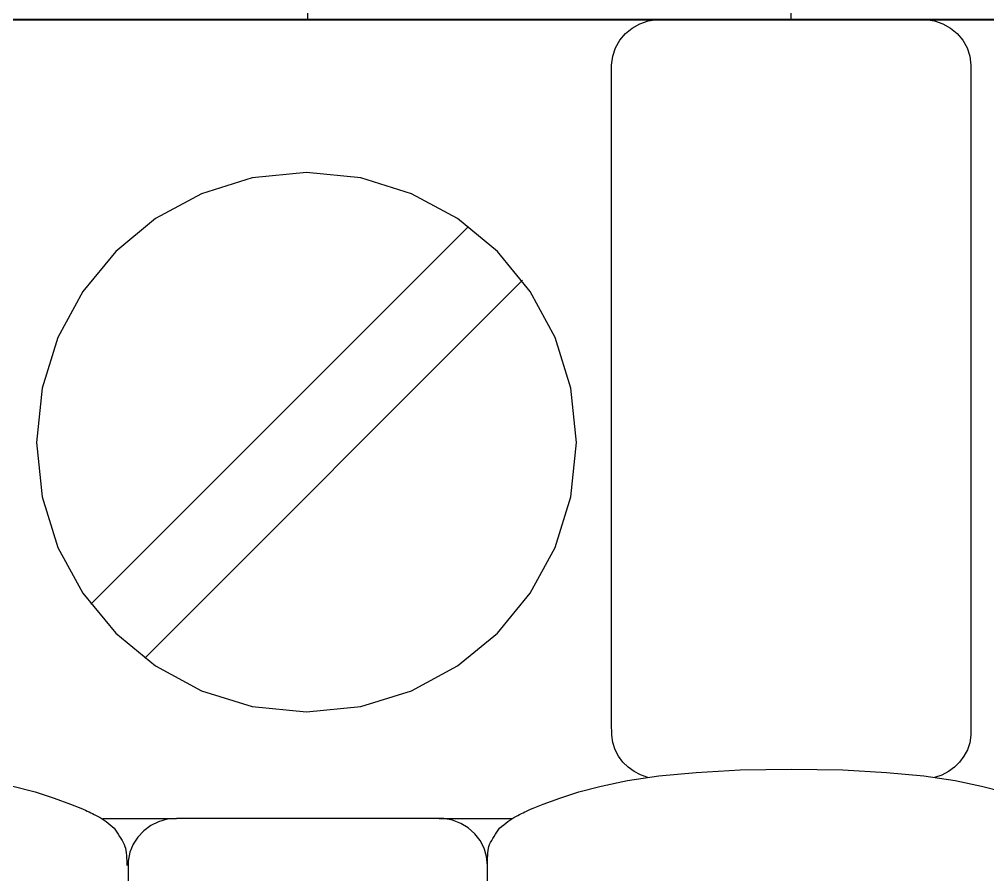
# Model space of a CAD drawing. Extents: x 1 to 47.7, y 0.2 to 35.
# Drawn here: x 27.292 to 27.893, y 11.405 to 11.935 of the extents above; entities that cross this region are included whole.
import ezdxf

# ---------------------------------------------------------------- set-up
doc = ezdxf.new("R2010")
doc.units = 0
doc.header["$MEASUREMENT"] = 0
for name, color, linetype in [('5_1___24__TARGET_LEDS___12', 7, 'CONTINUOUS'), ('6_1__EMPTY_IO_BOARD_POSITI', 7, 'CONTINUOUS'), ('6_2___8__INDEPENDENT_INPUT', 7, 'CONTINUOUS'), ('6_3___8__OPTOISO_INDEPENDE', 7, 'CONTINUOUS'), ('6_4___24__OPTOISO_INDEPEND', 7, 'CONTINUOUS'), ('6_5___8__INDEPENDENT_INPUT', 7, 'CONTINUOUS'), ('6_6___8__INDEPENDENT_INPUT', 7, 'CONTINUOUS'), ('6_7___8__OPTOISO_INDEPENDE', 7, 'CONTINUOUS'), ('6_8___8__OPTOISO_INDEPENDE', 7, 'CONTINUOUS')]:
    doc.layers.add(name, color=color, linetype=linetype)

msp = doc.modelspace()

# ---------------------------------------------------------------- linework, layer by layer
at = {"layer": '5_1___24__TARGET_LEDS___12'}
for points in [[(27.77091, 11.93523), (27.77091, 12.08491), (27.6909, 12.08493)], [(27.9658, 11.93527), (27.83241, 11.93527), (27.70259, 11.93527), (27.57678, 11.93527), (27.45542, 11.93527), (27.33896, 11.93527), (27.22784, 11.93527), (27.12251, 11.93527), (27.02342, 11.93527), (26.931, 11.93527), (26.84571, 11.93527), (26.80588, 11.93527), (26.768, 11.93527), (26.73212, 11.93527), (26.6983, 11.93527), (26.66659, 11.93527)], [(27.68192, 11.46528), (27.67749, 11.46677), (27.6734, 11.46889), (27.66971, 11.47158), (27.6665, 11.47477), (27.66382, 11.47841), (27.66173, 11.48245), (27.66029, 11.48681), (27.65958, 11.49145), (27.6595, 11.49894), (27.6595, 11.53118), (27.6595, 11.58527), (27.6595, 11.65294), (27.6595, 11.72592), (27.6595, 11.79596), (27.6595, 11.85477), (27.6595, 11.89409), (27.65952, 11.90684), (27.66022, 11.91241), (27.66194, 11.91759), (27.66458, 11.9223), (27.66802, 11.92644), (27.67217, 11.9299), (27.67693, 11.93258), (27.68218, 11.93439), (27.68783, 11.93522), (27.69282, 11.93527), (27.70698, 11.93527), (27.7293, 11.93527), (27.75651, 11.93527), (27.78536, 11.93527), (27.81257, 11.93527), (27.83489, 11.93527), (27.84905, 11.93527), (27.85404, 11.93522), (27.85969, 11.93439), (27.86494, 11.93258), (27.86969, 11.9299), (27.87384, 11.92644), (27.87728, 11.9223), (27.87992, 11.91759), (27.88164, 11.91241), (27.88234, 11.90684), (27.88235, 11.89409), (27.88235, 11.85477), (27.88235, 11.79596), (27.88235, 11.72592), (27.88235, 11.65294), (27.88235, 11.58527), (27.88235, 11.53118), (27.88235, 11.49894), (27.88228, 11.49144), (27.88155, 11.48678), (27.8801, 11.48239), (27.87799, 11.47835), (27.87528, 11.47471), (27.87203, 11.47152), (27.86831, 11.46885), (27.86418, 11.46675), (27.8597, 11.46528)], [(27.33656, 11.57267), (27.57083, 11.80693)], [(27.36998, 11.53924), (27.60425, 11.77351)], [(27.58251, 11.41061), (27.58251, 11.41211), (27.58253, 11.41368), (27.58258, 11.41528), (27.58266, 11.41688), (27.58278, 11.41844), (27.58295, 11.41992), (27.58318, 11.4213), (27.58348, 11.42252), (27.58389, 11.42366), (27.58449, 11.42491), (27.58518, 11.42616), (27.58594, 11.42743), (27.58674, 11.4287), (27.58758, 11.42997), (27.58842, 11.43124), (27.58925, 11.4325), (27.59004, 11.43374), (27.59127, 11.4349), (27.59258, 11.43596), (27.59386, 11.43696), (27.59512, 11.43789), (27.59636, 11.43875), (27.5976, 11.43956), (27.59882, 11.44032), (27.60006, 11.44103), (27.60129, 11.44169), (27.60246, 11.44231), (27.60355, 11.44287), (27.60461, 11.4434), (27.60567, 11.4439), (27.60678, 11.44441), (27.60798, 11.44494), (27.60931, 11.44551), (27.61081, 11.44612), (27.61713, 11.44861), (27.62741, 11.45242), (27.63919, 11.45623), (27.65301, 11.4599), (27.66939, 11.46325), (27.68885, 11.46614), (27.71192, 11.4684), (27.73912, 11.46987), (27.77098, 11.4704), (27.80284, 11.46987), (27.83004, 11.4684), (27.85311, 11.46614), (27.87257, 11.46325), (27.88894, 11.4599), (27.90276, 11.45623)], [(27.28818, 11.4599), (27.302, 11.45623), (27.31378, 11.45242), (27.32406, 11.44861), (27.33038, 11.44612), (27.33188, 11.44551), (27.33321, 11.44494), (27.3344, 11.44441), (27.33551, 11.4439), (27.33658, 11.4434), (27.33763, 11.44287), (27.33873, 11.44231), (27.33989, 11.44169), (27.34113, 11.44103), (27.34236, 11.44032), (27.34359, 11.43956), (27.34483, 11.43875), (27.34607, 11.43789), (27.34733, 11.43696), (27.34861, 11.43596), (27.34992, 11.4349), (27.35115, 11.43374), (27.35194, 11.4325), (27.35277, 11.43124), (27.35361, 11.42997), (27.35444, 11.4287), (27.35525, 11.42743), (27.35601, 11.42616), (27.3567, 11.42491), (27.35729, 11.42366), (27.35772, 11.42252), (27.35803, 11.4213), (27.35828, 11.41992), (27.35849, 11.41844), (27.35865, 11.41688), (27.35876, 11.41528), (27.35884, 11.41368), (27.35889, 11.41211), (27.3589, 11.41061)], [(27.34411, 11.43985), (27.38966, 11.43985)], [(27.58251, 11.39491), (27.58251, 11.41061), (27.58196, 11.41617), (27.58041, 11.42138), (27.57794, 11.42613), (27.57466, 11.43034), (27.57066, 11.4339), (27.56605, 11.43671), (27.56093, 11.43869), (27.5554, 11.43972), (27.55089, 11.43985), (27.53909, 11.43985), (27.51854, 11.43985), (27.49242, 11.43985), (27.46391, 11.43985), (27.4362, 11.43985), (27.41247, 11.43985), (27.39589, 11.43985), (27.38966, 11.43985), (27.38396, 11.43933), (27.37862, 11.43781), (27.37375, 11.43541), (27.36943, 11.43221), (27.36577, 11.42831), (27.36288, 11.42382), (27.36086, 11.41883), (27.3598, 11.41343), (27.35966, 11.40652), (27.35966, 11.37679)], [(27.55252, 11.43985), (27.59806, 11.43985)]]:
    msp.add_lwpolyline(points, dxfattribs=at)
msp.add_lwpolyline([(27.30298, 11.6729), (27.30638, 11.63922), (27.31613, 11.60785), (27.33156, 11.57947), (27.352, 11.55474), (27.37678, 11.53435), (27.40522, 11.51895), (27.43665, 11.50922), (27.47041, 11.50583), (27.5041, 11.50922), (27.5355, 11.51895), (27.56391, 11.53435), (27.58866, 11.55474), (27.60909, 11.57947), (27.62452, 11.60785), (27.63427, 11.63922), (27.63767, 11.6729), (27.63427, 11.70661), (27.62452, 11.73802), (27.60909, 11.76646), (27.58866, 11.79125), (27.56391, 11.81172), (27.5355, 11.82717), (27.5041, 11.83694), (27.47041, 11.84035), (27.43665, 11.83694), (27.40522, 11.82717), (27.37678, 11.81172), (27.352, 11.79125), (27.33156, 11.76646), (27.31613, 11.73802), (27.30638, 11.70661)], close=True, dxfattribs=at)
at = {"layer": '6_1__EMPTY_IO_BOARD_POSITI'}
msp.add_lwpolyline([(26.68571, 11.93503), (26.73264, 11.93503), (26.78362, 11.93503), (26.8385, 11.93503), (26.89712, 11.93503), (26.95934, 11.93503), (27.02499, 11.93503), (27.09393, 11.93503), (27.166, 11.93503), (27.24105, 11.93503), (27.31892, 11.93503), (27.39947, 11.93503), (27.48253, 11.93503), (27.56796, 11.93503), (27.6556, 11.93503), (27.7453, 11.93503), (27.83691, 11.93503), (28.02522, 11.93503)], dxfattribs=at)
at = {"layer": '6_2___8__INDEPENDENT_INPUT'}
for points in [[(27.9658, 11.93527), (27.83241, 11.93527), (27.70259, 11.93527), (27.57678, 11.93527), (27.45542, 11.93527), (27.33896, 11.93527), (27.22784, 11.93527), (27.12251, 11.93527), (27.02342, 11.93527), (26.931, 11.93527), (26.84571, 11.93527), (26.80588, 11.93527), (26.768, 11.93527), (26.73212, 11.93527), (26.6983, 11.93527), (26.66659, 11.93527)], [(27.68192, 11.46528), (27.67749, 11.46677), (27.6734, 11.46889), (27.66971, 11.47158), (27.6665, 11.47477), (27.66382, 11.47841), (27.66173, 11.48245), (27.66029, 11.48681), (27.65958, 11.49145), (27.6595, 11.49894), (27.6595, 11.53118), (27.6595, 11.58527), (27.6595, 11.65294), (27.6595, 11.72592), (27.6595, 11.79596), (27.6595, 11.85477), (27.6595, 11.89409), (27.65952, 11.90684), (27.66022, 11.91241), (27.66194, 11.91759), (27.66458, 11.9223), (27.66802, 11.92644), (27.67217, 11.9299), (27.67693, 11.93258), (27.68218, 11.93439), (27.68783, 11.93522), (27.69282, 11.93527), (27.70698, 11.93527), (27.7293, 11.93527), (27.75651, 11.93527), (27.78536, 11.93527), (27.81257, 11.93527), (27.83489, 11.93527), (27.84905, 11.93527), (27.85404, 11.93522), (27.85969, 11.93439), (27.86494, 11.93258), (27.86969, 11.9299), (27.87384, 11.92644), (27.87728, 11.9223), (27.87992, 11.91759), (27.88164, 11.91241), (27.88234, 11.90684), (27.88235, 11.89409), (27.88235, 11.85477), (27.88235, 11.79596), (27.88235, 11.72592), (27.88235, 11.65294), (27.88235, 11.58527), (27.88235, 11.53118), (27.88235, 11.49894), (27.88228, 11.49144), (27.88155, 11.48678), (27.8801, 11.48239), (27.87799, 11.47835), (27.87528, 11.47471), (27.87203, 11.47152), (27.86831, 11.46885), (27.86418, 11.46675), (27.8597, 11.46528)], [(27.33656, 11.57267), (27.57083, 11.80693)], [(27.36998, 11.53924), (27.60425, 11.77351)], [(27.58251, 11.41061), (27.58251, 11.41211), (27.58253, 11.41368), (27.58258, 11.41528), (27.58266, 11.41688), (27.58278, 11.41844), (27.58295, 11.41992), (27.58318, 11.4213), (27.58348, 11.42252), (27.58389, 11.42366), (27.58449, 11.42491), (27.58518, 11.42616), (27.58594, 11.42743), (27.58674, 11.4287), (27.58758, 11.42997), (27.58842, 11.43124), (27.58925, 11.4325), (27.59004, 11.43374), (27.59127, 11.4349), (27.59258, 11.43596), (27.59386, 11.43696), (27.59512, 11.43789), (27.59636, 11.43875), (27.5976, 11.43956), (27.59882, 11.44032), (27.60006, 11.44103), (27.60129, 11.44169), (27.60246, 11.44231), (27.60355, 11.44287), (27.60461, 11.4434), (27.60567, 11.4439), (27.60678, 11.44441), (27.60798, 11.44494), (27.60931, 11.44551), (27.61081, 11.44612), (27.61713, 11.44861), (27.62741, 11.45242), (27.63919, 11.45623), (27.65301, 11.4599), (27.66939, 11.46325), (27.68885, 11.46614), (27.71192, 11.4684), (27.73912, 11.46987), (27.77098, 11.4704), (27.80284, 11.46987), (27.83004, 11.4684), (27.85311, 11.46614), (27.87257, 11.46325), (27.88894, 11.4599), (27.90276, 11.45623)], [(27.28818, 11.4599), (27.302, 11.45623), (27.31378, 11.45242), (27.32406, 11.44861), (27.33038, 11.44612), (27.33188, 11.44551), (27.33321, 11.44494), (27.3344, 11.44441), (27.33551, 11.4439), (27.33658, 11.4434), (27.33763, 11.44287), (27.33873, 11.44231), (27.33989, 11.44169), (27.34113, 11.44103), (27.34236, 11.44032), (27.34359, 11.43956), (27.34483, 11.43875), (27.34607, 11.43789), (27.34733, 11.43696), (27.34861, 11.43596), (27.34992, 11.4349), (27.35115, 11.43374), (27.35194, 11.4325), (27.35277, 11.43124), (27.35361, 11.42997), (27.35444, 11.4287), (27.35525, 11.42743), (27.35601, 11.42616), (27.3567, 11.42491), (27.35729, 11.42366), (27.35772, 11.42252), (27.35803, 11.4213), (27.35828, 11.41992), (27.35849, 11.41844), (27.35865, 11.41688), (27.35876, 11.41528), (27.35884, 11.41368), (27.35889, 11.41211), (27.3589, 11.41061)], [(27.34411, 11.43985), (27.38966, 11.43985)], [(27.58251, 11.39491), (27.58251, 11.41061), (27.58196, 11.41617), (27.58041, 11.42138), (27.57794, 11.42613), (27.57466, 11.43034), (27.57066, 11.4339), (27.56605, 11.43671), (27.56093, 11.43869), (27.5554, 11.43972), (27.55089, 11.43985), (27.53909, 11.43985), (27.51854, 11.43985), (27.49242, 11.43985), (27.46391, 11.43985), (27.4362, 11.43985), (27.41247, 11.43985), (27.39589, 11.43985), (27.38966, 11.43985), (27.38396, 11.43933), (27.37862, 11.43781), (27.37375, 11.43541), (27.36943, 11.43221), (27.36577, 11.42831), (27.36288, 11.42382), (27.36086, 11.41883), (27.3598, 11.41343), (27.35966, 11.40652), (27.35966, 11.37679)], [(27.55252, 11.43985), (27.59806, 11.43985)]]:
    msp.add_lwpolyline(points, dxfattribs=at)
msp.add_lwpolyline([(27.30298, 11.6729), (27.30638, 11.63922), (27.31613, 11.60785), (27.33156, 11.57947), (27.352, 11.55474), (27.37678, 11.53435), (27.40522, 11.51895), (27.43665, 11.50922), (27.47041, 11.50583), (27.5041, 11.50922), (27.5355, 11.51895), (27.56391, 11.53435), (27.58866, 11.55474), (27.60909, 11.57947), (27.62452, 11.60785), (27.63427, 11.63922), (27.63767, 11.6729), (27.63427, 11.70661), (27.62452, 11.73802), (27.60909, 11.76646), (27.58866, 11.79125), (27.56391, 11.81172), (27.5355, 11.82717), (27.5041, 11.83694), (27.47041, 11.84035), (27.43665, 11.83694), (27.40522, 11.82717), (27.37678, 11.81172), (27.352, 11.79125), (27.33156, 11.76646), (27.31613, 11.73802), (27.30638, 11.70661)], close=True, dxfattribs=at)
at = {"layer": '6_3___8__OPTOISO_INDEPENDE'}
for points in [[(27.9658, 11.93527), (27.83241, 11.93527), (27.70259, 11.93527), (27.57678, 11.93527), (27.45542, 11.93527), (27.33896, 11.93527), (27.22784, 11.93527), (27.12251, 11.93527), (27.02342, 11.93527), (26.931, 11.93527), (26.84571, 11.93527), (26.80588, 11.93527), (26.768, 11.93527), (26.73212, 11.93527), (26.6983, 11.93527), (26.66659, 11.93527)], [(27.68192, 11.46528), (27.67749, 11.46677), (27.6734, 11.46889), (27.66971, 11.47158), (27.6665, 11.47477), (27.66382, 11.47841), (27.66173, 11.48245), (27.66029, 11.48681), (27.65958, 11.49145), (27.6595, 11.49894), (27.6595, 11.53118), (27.6595, 11.58527), (27.6595, 11.65294), (27.6595, 11.72592), (27.6595, 11.79596), (27.6595, 11.85477), (27.6595, 11.89409), (27.65952, 11.90684), (27.66022, 11.91241), (27.66194, 11.91759), (27.66458, 11.9223), (27.66802, 11.92644), (27.67217, 11.9299), (27.67693, 11.93258), (27.68218, 11.93439), (27.68783, 11.93522), (27.69282, 11.93527), (27.70698, 11.93527), (27.7293, 11.93527), (27.75651, 11.93527), (27.78536, 11.93527), (27.81257, 11.93527), (27.83489, 11.93527), (27.84905, 11.93527), (27.85404, 11.93522), (27.85969, 11.93439), (27.86494, 11.93258), (27.86969, 11.9299), (27.87384, 11.92644), (27.87728, 11.9223), (27.87992, 11.91759), (27.88164, 11.91241), (27.88234, 11.90684), (27.88235, 11.89409), (27.88235, 11.85477), (27.88235, 11.79596), (27.88235, 11.72592), (27.88235, 11.65294), (27.88235, 11.58527), (27.88235, 11.53118), (27.88235, 11.49894), (27.88228, 11.49144), (27.88155, 11.48678), (27.8801, 11.48239), (27.87799, 11.47835), (27.87528, 11.47471), (27.87203, 11.47152), (27.86831, 11.46885), (27.86418, 11.46675), (27.8597, 11.46528)], [(27.33656, 11.57267), (27.57083, 11.80693)], [(27.36998, 11.53924), (27.60425, 11.77351)], [(27.58251, 11.41061), (27.58251, 11.41211), (27.58253, 11.41368), (27.58258, 11.41528), (27.58266, 11.41688), (27.58278, 11.41844), (27.58295, 11.41992), (27.58318, 11.4213), (27.58348, 11.42252), (27.58389, 11.42366), (27.58449, 11.42491), (27.58518, 11.42616), (27.58594, 11.42743), (27.58674, 11.4287), (27.58758, 11.42997), (27.58842, 11.43124), (27.58925, 11.4325), (27.59004, 11.43374), (27.59127, 11.4349), (27.59258, 11.43596), (27.59386, 11.43696), (27.59512, 11.43789), (27.59636, 11.43875), (27.5976, 11.43956), (27.59882, 11.44032), (27.60006, 11.44103), (27.60129, 11.44169), (27.60246, 11.44231), (27.60355, 11.44287), (27.60461, 11.4434), (27.60567, 11.4439), (27.60678, 11.44441), (27.60798, 11.44494), (27.60931, 11.44551), (27.61081, 11.44612), (27.61713, 11.44861), (27.62741, 11.45242), (27.63919, 11.45623), (27.65301, 11.4599), (27.66939, 11.46325), (27.68885, 11.46614), (27.71192, 11.4684), (27.73912, 11.46987), (27.77098, 11.4704), (27.80284, 11.46987), (27.83004, 11.4684), (27.85311, 11.46614), (27.87257, 11.46325), (27.88894, 11.4599), (27.90276, 11.45623)], [(27.28818, 11.4599), (27.302, 11.45623), (27.31378, 11.45242), (27.32406, 11.44861), (27.33038, 11.44612), (27.33188, 11.44551), (27.33321, 11.44494), (27.3344, 11.44441), (27.33551, 11.4439), (27.33658, 11.4434), (27.33763, 11.44287), (27.33873, 11.44231), (27.33989, 11.44169), (27.34113, 11.44103), (27.34236, 11.44032), (27.34359, 11.43956), (27.34483, 11.43875), (27.34607, 11.43789), (27.34733, 11.43696), (27.34861, 11.43596), (27.34992, 11.4349), (27.35115, 11.43374), (27.35194, 11.4325), (27.35277, 11.43124), (27.35361, 11.42997), (27.35444, 11.4287), (27.35525, 11.42743), (27.35601, 11.42616), (27.3567, 11.42491), (27.35729, 11.42366), (27.35772, 11.42252), (27.35803, 11.4213), (27.35828, 11.41992), (27.35849, 11.41844), (27.35865, 11.41688), (27.35876, 11.41528), (27.35884, 11.41368), (27.35889, 11.41211), (27.3589, 11.41061)], [(27.34411, 11.43985), (27.38966, 11.43985)], [(27.58251, 11.39491), (27.58251, 11.41061), (27.58196, 11.41617), (27.58041, 11.42138), (27.57794, 11.42613), (27.57466, 11.43034), (27.57066, 11.4339), (27.56605, 11.43671), (27.56093, 11.43869), (27.5554, 11.43972), (27.55089, 11.43985), (27.53909, 11.43985), (27.51854, 11.43985), (27.49242, 11.43985), (27.46391, 11.43985), (27.4362, 11.43985), (27.41247, 11.43985), (27.39589, 11.43985), (27.38966, 11.43985), (27.38396, 11.43933), (27.37862, 11.43781), (27.37375, 11.43541), (27.36943, 11.43221), (27.36577, 11.42831), (27.36288, 11.42382), (27.36086, 11.41883), (27.3598, 11.41343), (27.35966, 11.40652), (27.35966, 11.37679)], [(27.55252, 11.43985), (27.59806, 11.43985)]]:
    msp.add_lwpolyline(points, dxfattribs=at)
msp.add_lwpolyline([(27.30298, 11.6729), (27.30638, 11.63922), (27.31613, 11.60785), (27.33156, 11.57947), (27.352, 11.55474), (27.37678, 11.53435), (27.40522, 11.51895), (27.43665, 11.50922), (27.47041, 11.50583), (27.5041, 11.50922), (27.5355, 11.51895), (27.56391, 11.53435), (27.58866, 11.55474), (27.60909, 11.57947), (27.62452, 11.60785), (27.63427, 11.63922), (27.63767, 11.6729), (27.63427, 11.70661), (27.62452, 11.73802), (27.60909, 11.76646), (27.58866, 11.79125), (27.56391, 11.81172), (27.5355, 11.82717), (27.5041, 11.83694), (27.47041, 11.84035), (27.43665, 11.83694), (27.40522, 11.82717), (27.37678, 11.81172), (27.352, 11.79125), (27.33156, 11.76646), (27.31613, 11.73802), (27.30638, 11.70661)], close=True, dxfattribs=at)
at = {"layer": '6_4___24__OPTOISO_INDEPEND'}
for points in [[(27.9658, 11.93527), (27.83241, 11.93527), (27.70259, 11.93527), (27.57678, 11.93527), (27.45542, 11.93527), (27.33896, 11.93527), (27.22784, 11.93527), (27.12251, 11.93527), (27.02342, 11.93527), (26.931, 11.93527), (26.84571, 11.93527), (26.80588, 11.93527), (26.768, 11.93527), (26.73212, 11.93527), (26.6983, 11.93527), (26.66659, 11.93527)], [(27.68192, 11.46528), (27.67749, 11.46677), (27.6734, 11.46889), (27.66971, 11.47158), (27.6665, 11.47477), (27.66382, 11.47841), (27.66173, 11.48245), (27.66029, 11.48681), (27.65958, 11.49145), (27.6595, 11.49894), (27.6595, 11.53118), (27.6595, 11.58527), (27.6595, 11.65294), (27.6595, 11.72592), (27.6595, 11.79596), (27.6595, 11.85477), (27.6595, 11.89409), (27.65952, 11.90684), (27.66022, 11.91241), (27.66194, 11.91759), (27.66458, 11.9223), (27.66802, 11.92644), (27.67217, 11.9299), (27.67693, 11.93258), (27.68218, 11.93439), (27.68783, 11.93522), (27.69282, 11.93527), (27.70698, 11.93527), (27.7293, 11.93527), (27.75651, 11.93527), (27.78536, 11.93527), (27.81257, 11.93527), (27.83489, 11.93527), (27.84905, 11.93527), (27.85404, 11.93522), (27.85969, 11.93439), (27.86494, 11.93258), (27.86969, 11.9299), (27.87384, 11.92644), (27.87728, 11.9223), (27.87992, 11.91759), (27.88164, 11.91241), (27.88234, 11.90684), (27.88235, 11.89409), (27.88235, 11.85477), (27.88235, 11.79596), (27.88235, 11.72592), (27.88235, 11.65294), (27.88235, 11.58527), (27.88235, 11.53118), (27.88235, 11.49894), (27.88228, 11.49144), (27.88155, 11.48678), (27.8801, 11.48239), (27.87799, 11.47835), (27.87528, 11.47471), (27.87203, 11.47152), (27.86831, 11.46885), (27.86418, 11.46675), (27.8597, 11.46528)], [(27.33656, 11.57267), (27.57083, 11.80693)], [(27.36998, 11.53924), (27.60425, 11.77351)], [(27.58251, 11.41061), (27.58251, 11.41211), (27.58253, 11.41368), (27.58258, 11.41528), (27.58266, 11.41688), (27.58278, 11.41844), (27.58295, 11.41992), (27.58318, 11.4213), (27.58348, 11.42252), (27.58389, 11.42366), (27.58449, 11.42491), (27.58518, 11.42616), (27.58594, 11.42743), (27.58674, 11.4287), (27.58758, 11.42997), (27.58842, 11.43124), (27.58925, 11.4325), (27.59004, 11.43374), (27.59127, 11.4349), (27.59258, 11.43596), (27.59386, 11.43696), (27.59512, 11.43789), (27.59636, 11.43875), (27.5976, 11.43956), (27.59882, 11.44032), (27.60006, 11.44103), (27.60129, 11.44169), (27.60246, 11.44231), (27.60355, 11.44287), (27.60461, 11.4434), (27.60567, 11.4439), (27.60678, 11.44441), (27.60798, 11.44494), (27.60931, 11.44551), (27.61081, 11.44612), (27.61713, 11.44861), (27.62741, 11.45242), (27.63919, 11.45623), (27.65301, 11.4599), (27.66939, 11.46325), (27.68885, 11.46614), (27.71192, 11.4684), (27.73912, 11.46987), (27.77098, 11.4704), (27.80284, 11.46987), (27.83004, 11.4684), (27.85311, 11.46614), (27.87257, 11.46325), (27.88894, 11.4599), (27.90276, 11.45623)], [(27.28818, 11.4599), (27.302, 11.45623), (27.31378, 11.45242), (27.32406, 11.44861), (27.33038, 11.44612), (27.33188, 11.44551), (27.33321, 11.44494), (27.3344, 11.44441), (27.33551, 11.4439), (27.33658, 11.4434), (27.33763, 11.44287), (27.33873, 11.44231), (27.33989, 11.44169), (27.34113, 11.44103), (27.34236, 11.44032), (27.34359, 11.43956), (27.34483, 11.43875), (27.34607, 11.43789), (27.34733, 11.43696), (27.34861, 11.43596), (27.34992, 11.4349), (27.35115, 11.43374), (27.35194, 11.4325), (27.35277, 11.43124), (27.35361, 11.42997), (27.35444, 11.4287), (27.35525, 11.42743), (27.35601, 11.42616), (27.3567, 11.42491), (27.35729, 11.42366), (27.35772, 11.42252), (27.35803, 11.4213), (27.35828, 11.41992), (27.35849, 11.41844), (27.35865, 11.41688), (27.35876, 11.41528), (27.35884, 11.41368), (27.35889, 11.41211), (27.3589, 11.41061)], [(27.34411, 11.43985), (27.38966, 11.43985)], [(27.58251, 11.39491), (27.58251, 11.41061), (27.58196, 11.41617), (27.58041, 11.42138), (27.57794, 11.42613), (27.57466, 11.43034), (27.57066, 11.4339), (27.56605, 11.43671), (27.56093, 11.43869), (27.5554, 11.43972), (27.55089, 11.43985), (27.53909, 11.43985), (27.51854, 11.43985), (27.49242, 11.43985), (27.46391, 11.43985), (27.4362, 11.43985), (27.41247, 11.43985), (27.39589, 11.43985), (27.38966, 11.43985), (27.38396, 11.43933), (27.37862, 11.43781), (27.37375, 11.43541), (27.36943, 11.43221), (27.36577, 11.42831), (27.36288, 11.42382), (27.36086, 11.41883), (27.3598, 11.41343), (27.35966, 11.40652), (27.35966, 11.37679)], [(27.55252, 11.43985), (27.59806, 11.43985)]]:
    msp.add_lwpolyline(points, dxfattribs=at)
msp.add_lwpolyline([(27.30298, 11.6729), (27.30638, 11.63922), (27.31613, 11.60785), (27.33156, 11.57947), (27.352, 11.55474), (27.37678, 11.53435), (27.40522, 11.51895), (27.43665, 11.50922), (27.47041, 11.50583), (27.5041, 11.50922), (27.5355, 11.51895), (27.56391, 11.53435), (27.58866, 11.55474), (27.60909, 11.57947), (27.62452, 11.60785), (27.63427, 11.63922), (27.63767, 11.6729), (27.63427, 11.70661), (27.62452, 11.73802), (27.60909, 11.76646), (27.58866, 11.79125), (27.56391, 11.81172), (27.5355, 11.82717), (27.5041, 11.83694), (27.47041, 11.84035), (27.43665, 11.83694), (27.40522, 11.82717), (27.37678, 11.81172), (27.352, 11.79125), (27.33156, 11.76646), (27.31613, 11.73802), (27.30638, 11.70661)], close=True, dxfattribs=at)
at = {"layer": '6_5___8__INDEPENDENT_INPUT'}
for points in [[(27.1709, 11.93526), (27.1709, 12.08493), (27.24088, 12.08493), (27.26088, 12.12617), (27.2909, 12.04367), (27.32092, 12.12617), (27.35093, 12.04367), (27.38095, 12.12617), (27.41096, 12.04367), (27.43097, 12.08493), (27.4709, 12.08493), (27.4709, 11.93526)], [(27.9658, 11.93527), (27.83241, 11.93527), (27.70259, 11.93527), (27.57678, 11.93527), (27.45542, 11.93527), (27.33896, 11.93527), (27.22784, 11.93527), (27.12251, 11.93527), (27.02342, 11.93527), (26.931, 11.93527), (26.84571, 11.93527), (26.80588, 11.93527), (26.768, 11.93527), (26.73212, 11.93527), (26.6983, 11.93527), (26.66659, 11.93527)], [(27.68192, 11.46528), (27.67749, 11.46677), (27.6734, 11.46889), (27.66971, 11.47158), (27.6665, 11.47477), (27.66382, 11.47841), (27.66173, 11.48245), (27.66029, 11.48681), (27.65958, 11.49145), (27.6595, 11.49894), (27.6595, 11.53118), (27.6595, 11.58527), (27.6595, 11.65294), (27.6595, 11.72592), (27.6595, 11.79596), (27.6595, 11.85477), (27.6595, 11.89409), (27.65952, 11.90684), (27.66022, 11.91241), (27.66194, 11.91759), (27.66458, 11.9223), (27.66802, 11.92644), (27.67217, 11.9299), (27.67693, 11.93258), (27.68218, 11.93439), (27.68783, 11.93522), (27.69282, 11.93527), (27.70698, 11.93527), (27.7293, 11.93527), (27.75651, 11.93527), (27.78536, 11.93527), (27.81257, 11.93527), (27.83489, 11.93527), (27.84905, 11.93527), (27.85404, 11.93522), (27.85969, 11.93439), (27.86494, 11.93258), (27.86969, 11.9299), (27.87384, 11.92644), (27.87728, 11.9223), (27.87992, 11.91759), (27.88164, 11.91241), (27.88234, 11.90684), (27.88235, 11.89409), (27.88235, 11.85477), (27.88235, 11.79596), (27.88235, 11.72592), (27.88235, 11.65294), (27.88235, 11.58527), (27.88235, 11.53118), (27.88235, 11.49894), (27.88228, 11.49144), (27.88155, 11.48678), (27.8801, 11.48239), (27.87799, 11.47835), (27.87528, 11.47471), (27.87203, 11.47152), (27.86831, 11.46885), (27.86418, 11.46675), (27.8597, 11.46528)], [(27.33656, 11.57267), (27.57083, 11.80693)], [(27.36998, 11.53924), (27.60425, 11.77351)], [(27.58251, 11.41061), (27.58251, 11.41211), (27.58253, 11.41368), (27.58258, 11.41528), (27.58266, 11.41688), (27.58278, 11.41844), (27.58295, 11.41992), (27.58318, 11.4213), (27.58348, 11.42252), (27.58389, 11.42366), (27.58449, 11.42491), (27.58518, 11.42616), (27.58594, 11.42743), (27.58674, 11.4287), (27.58758, 11.42997), (27.58842, 11.43124), (27.58925, 11.4325), (27.59004, 11.43374), (27.59127, 11.4349), (27.59258, 11.43596), (27.59386, 11.43696), (27.59512, 11.43789), (27.59636, 11.43875), (27.5976, 11.43956), (27.59882, 11.44032), (27.60006, 11.44103), (27.60129, 11.44169), (27.60246, 11.44231), (27.60355, 11.44287), (27.60461, 11.4434), (27.60567, 11.4439), (27.60678, 11.44441), (27.60798, 11.44494), (27.60931, 11.44551), (27.61081, 11.44612), (27.61713, 11.44861), (27.62741, 11.45242), (27.63919, 11.45623), (27.65301, 11.4599), (27.66939, 11.46325), (27.68885, 11.46614), (27.71192, 11.4684), (27.73912, 11.46987), (27.77098, 11.4704), (27.80284, 11.46987), (27.83004, 11.4684), (27.85311, 11.46614), (27.87257, 11.46325), (27.88894, 11.4599), (27.90276, 11.45623)], [(27.28818, 11.4599), (27.302, 11.45623), (27.31378, 11.45242), (27.32406, 11.44861), (27.33038, 11.44612), (27.33188, 11.44551), (27.33321, 11.44494), (27.3344, 11.44441), (27.33551, 11.4439), (27.33658, 11.4434), (27.33763, 11.44287), (27.33873, 11.44231), (27.33989, 11.44169), (27.34113, 11.44103), (27.34236, 11.44032), (27.34359, 11.43956), (27.34483, 11.43875), (27.34607, 11.43789), (27.34733, 11.43696), (27.34861, 11.43596), (27.34992, 11.4349), (27.35115, 11.43374), (27.35194, 11.4325), (27.35277, 11.43124), (27.35361, 11.42997), (27.35444, 11.4287), (27.35525, 11.42743), (27.35601, 11.42616), (27.3567, 11.42491), (27.35729, 11.42366), (27.35772, 11.42252), (27.35803, 11.4213), (27.35828, 11.41992), (27.35849, 11.41844), (27.35865, 11.41688), (27.35876, 11.41528), (27.35884, 11.41368), (27.35889, 11.41211), (27.3589, 11.41061)], [(27.34411, 11.43985), (27.38966, 11.43985)], [(27.58251, 11.39491), (27.58251, 11.41061), (27.58196, 11.41617), (27.58041, 11.42138), (27.57794, 11.42613), (27.57466, 11.43034), (27.57066, 11.4339), (27.56605, 11.43671), (27.56093, 11.43869), (27.5554, 11.43972), (27.55089, 11.43985), (27.53909, 11.43985), (27.51854, 11.43985), (27.49242, 11.43985), (27.46391, 11.43985), (27.4362, 11.43985), (27.41247, 11.43985), (27.39589, 11.43985), (27.38966, 11.43985), (27.38396, 11.43933), (27.37862, 11.43781), (27.37375, 11.43541), (27.36943, 11.43221), (27.36577, 11.42831), (27.36288, 11.42382), (27.36086, 11.41883), (27.3598, 11.41343), (27.35966, 11.40652), (27.35966, 11.37679)], [(27.55252, 11.43985), (27.59806, 11.43985)]]:
    msp.add_lwpolyline(points, dxfattribs=at)
msp.add_lwpolyline([(27.30298, 11.6729), (27.30638, 11.63922), (27.31613, 11.60785), (27.33156, 11.57947), (27.352, 11.55474), (27.37678, 11.53435), (27.40522, 11.51895), (27.43665, 11.50922), (27.47041, 11.50583), (27.5041, 11.50922), (27.5355, 11.51895), (27.56391, 11.53435), (27.58866, 11.55474), (27.60909, 11.57947), (27.62452, 11.60785), (27.63427, 11.63922), (27.63767, 11.6729), (27.63427, 11.70661), (27.62452, 11.73802), (27.60909, 11.76646), (27.58866, 11.79125), (27.56391, 11.81172), (27.5355, 11.82717), (27.5041, 11.83694), (27.47041, 11.84035), (27.43665, 11.83694), (27.40522, 11.82717), (27.37678, 11.81172), (27.352, 11.79125), (27.33156, 11.76646), (27.31613, 11.73802), (27.30638, 11.70661)], close=True, dxfattribs=at)
at = {"layer": '6_6___8__INDEPENDENT_INPUT'}
for points in [[(27.9658, 11.93527), (27.83241, 11.93527), (27.70259, 11.93527), (27.57678, 11.93527), (27.45542, 11.93527), (27.33896, 11.93527), (27.22784, 11.93527), (27.12251, 11.93527), (27.02342, 11.93527), (26.931, 11.93527), (26.84571, 11.93527), (26.80588, 11.93527), (26.768, 11.93527), (26.73212, 11.93527), (26.6983, 11.93527), (26.66659, 11.93527)], [(27.68192, 11.46528), (27.67749, 11.46677), (27.6734, 11.46889), (27.66971, 11.47158), (27.6665, 11.47477), (27.66382, 11.47841), (27.66173, 11.48245), (27.66029, 11.48681), (27.65958, 11.49145), (27.6595, 11.49894), (27.6595, 11.53118), (27.6595, 11.58527), (27.6595, 11.65294), (27.6595, 11.72592), (27.6595, 11.79596), (27.6595, 11.85477), (27.6595, 11.89409), (27.65952, 11.90684), (27.66022, 11.91241), (27.66194, 11.91759), (27.66458, 11.9223), (27.66802, 11.92644), (27.67217, 11.9299), (27.67693, 11.93258), (27.68218, 11.93439), (27.68783, 11.93522), (27.69282, 11.93527), (27.70698, 11.93527), (27.7293, 11.93527), (27.75651, 11.93527), (27.78536, 11.93527), (27.81257, 11.93527), (27.83489, 11.93527), (27.84905, 11.93527), (27.85404, 11.93522), (27.85969, 11.93439), (27.86494, 11.93258), (27.86969, 11.9299), (27.87384, 11.92644), (27.87728, 11.9223), (27.87992, 11.91759), (27.88164, 11.91241), (27.88234, 11.90684), (27.88235, 11.89409), (27.88235, 11.85477), (27.88235, 11.79596), (27.88235, 11.72592), (27.88235, 11.65294), (27.88235, 11.58527), (27.88235, 11.53118), (27.88235, 11.49894), (27.88228, 11.49144), (27.88155, 11.48678), (27.8801, 11.48239), (27.87799, 11.47835), (27.87528, 11.47471), (27.87203, 11.47152), (27.86831, 11.46885), (27.86418, 11.46675), (27.8597, 11.46528)], [(27.33656, 11.57267), (27.57083, 11.80693)], [(27.36998, 11.53924), (27.60425, 11.77351)], [(27.58251, 11.41061), (27.58251, 11.41211), (27.58253, 11.41368), (27.58258, 11.41528), (27.58266, 11.41688), (27.58278, 11.41844), (27.58295, 11.41992), (27.58318, 11.4213), (27.58348, 11.42252), (27.58389, 11.42366), (27.58449, 11.42491), (27.58518, 11.42616), (27.58594, 11.42743), (27.58674, 11.4287), (27.58758, 11.42997), (27.58842, 11.43124), (27.58925, 11.4325), (27.59004, 11.43374), (27.59127, 11.4349), (27.59258, 11.43596), (27.59386, 11.43696), (27.59512, 11.43789), (27.59636, 11.43875), (27.5976, 11.43956), (27.59882, 11.44032), (27.60006, 11.44103), (27.60129, 11.44169), (27.60246, 11.44231), (27.60355, 11.44287), (27.60461, 11.4434), (27.60567, 11.4439), (27.60678, 11.44441), (27.60798, 11.44494), (27.60931, 11.44551), (27.61081, 11.44612), (27.61713, 11.44861), (27.62741, 11.45242), (27.63919, 11.45623), (27.65301, 11.4599), (27.66939, 11.46325), (27.68885, 11.46614), (27.71192, 11.4684), (27.73912, 11.46987), (27.77098, 11.4704), (27.80284, 11.46987), (27.83004, 11.4684), (27.85311, 11.46614), (27.87257, 11.46325), (27.88894, 11.4599), (27.90276, 11.45623)], [(27.28818, 11.4599), (27.302, 11.45623), (27.31378, 11.45242), (27.32406, 11.44861), (27.33038, 11.44612), (27.33188, 11.44551), (27.33321, 11.44494), (27.3344, 11.44441), (27.33551, 11.4439), (27.33658, 11.4434), (27.33763, 11.44287), (27.33873, 11.44231), (27.33989, 11.44169), (27.34113, 11.44103), (27.34236, 11.44032), (27.34359, 11.43956), (27.34483, 11.43875), (27.34607, 11.43789), (27.34733, 11.43696), (27.34861, 11.43596), (27.34992, 11.4349), (27.35115, 11.43374), (27.35194, 11.4325), (27.35277, 11.43124), (27.35361, 11.42997), (27.35444, 11.4287), (27.35525, 11.42743), (27.35601, 11.42616), (27.3567, 11.42491), (27.35729, 11.42366), (27.35772, 11.42252), (27.35803, 11.4213), (27.35828, 11.41992), (27.35849, 11.41844), (27.35865, 11.41688), (27.35876, 11.41528), (27.35884, 11.41368), (27.35889, 11.41211), (27.3589, 11.41061)], [(27.34411, 11.43985), (27.38966, 11.43985)], [(27.58251, 11.39491), (27.58251, 11.41061), (27.58196, 11.41617), (27.58041, 11.42138), (27.57794, 11.42613), (27.57466, 11.43034), (27.57066, 11.4339), (27.56605, 11.43671), (27.56093, 11.43869), (27.5554, 11.43972), (27.55089, 11.43985), (27.53909, 11.43985), (27.51854, 11.43985), (27.49242, 11.43985), (27.46391, 11.43985), (27.4362, 11.43985), (27.41247, 11.43985), (27.39589, 11.43985), (27.38966, 11.43985), (27.38396, 11.43933), (27.37862, 11.43781), (27.37375, 11.43541), (27.36943, 11.43221), (27.36577, 11.42831), (27.36288, 11.42382), (27.36086, 11.41883), (27.3598, 11.41343), (27.35966, 11.40652), (27.35966, 11.37679)], [(27.55252, 11.43985), (27.59806, 11.43985)]]:
    msp.add_lwpolyline(points, dxfattribs=at)
msp.add_lwpolyline([(27.30298, 11.6729), (27.30638, 11.63922), (27.31613, 11.60785), (27.33156, 11.57947), (27.352, 11.55474), (27.37678, 11.53435), (27.40522, 11.51895), (27.43665, 11.50922), (27.47041, 11.50583), (27.5041, 11.50922), (27.5355, 11.51895), (27.56391, 11.53435), (27.58866, 11.55474), (27.60909, 11.57947), (27.62452, 11.60785), (27.63427, 11.63922), (27.63767, 11.6729), (27.63427, 11.70661), (27.62452, 11.73802), (27.60909, 11.76646), (27.58866, 11.79125), (27.56391, 11.81172), (27.5355, 11.82717), (27.5041, 11.83694), (27.47041, 11.84035), (27.43665, 11.83694), (27.40522, 11.82717), (27.37678, 11.81172), (27.352, 11.79125), (27.33156, 11.76646), (27.31613, 11.73802), (27.30638, 11.70661)], close=True, dxfattribs=at)
at = {"layer": '6_7___8__OPTOISO_INDEPENDE'}
for points in [[(27.9658, 11.93527), (27.83241, 11.93527), (27.70259, 11.93527), (27.57678, 11.93527), (27.45542, 11.93527), (27.33896, 11.93527), (27.22784, 11.93527), (27.12251, 11.93527), (27.02342, 11.93527), (26.931, 11.93527), (26.84571, 11.93527), (26.80588, 11.93527), (26.768, 11.93527), (26.73212, 11.93527), (26.6983, 11.93527), (26.66659, 11.93527)], [(27.68192, 11.46528), (27.67749, 11.46677), (27.6734, 11.46889), (27.66971, 11.47158), (27.6665, 11.47477), (27.66382, 11.47841), (27.66173, 11.48245), (27.66029, 11.48681), (27.65958, 11.49145), (27.6595, 11.49894), (27.6595, 11.53118), (27.6595, 11.58527), (27.6595, 11.65294), (27.6595, 11.72592), (27.6595, 11.79596), (27.6595, 11.85477), (27.6595, 11.89409), (27.65952, 11.90684), (27.66022, 11.91241), (27.66194, 11.91759), (27.66458, 11.9223), (27.66802, 11.92644), (27.67217, 11.9299), (27.67693, 11.93258), (27.68218, 11.93439), (27.68783, 11.93522), (27.69282, 11.93527), (27.70698, 11.93527), (27.7293, 11.93527), (27.75651, 11.93527), (27.78536, 11.93527), (27.81257, 11.93527), (27.83489, 11.93527), (27.84905, 11.93527), (27.85404, 11.93522), (27.85969, 11.93439), (27.86494, 11.93258), (27.86969, 11.9299), (27.87384, 11.92644), (27.87728, 11.9223), (27.87992, 11.91759), (27.88164, 11.91241), (27.88234, 11.90684), (27.88235, 11.89409), (27.88235, 11.85477), (27.88235, 11.79596), (27.88235, 11.72592), (27.88235, 11.65294), (27.88235, 11.58527), (27.88235, 11.53118), (27.88235, 11.49894), (27.88228, 11.49144), (27.88155, 11.48678), (27.8801, 11.48239), (27.87799, 11.47835), (27.87528, 11.47471), (27.87203, 11.47152), (27.86831, 11.46885), (27.86418, 11.46675), (27.8597, 11.46528)], [(27.33656, 11.57267), (27.57083, 11.80693)], [(27.36998, 11.53924), (27.60425, 11.77351)], [(27.58251, 11.41061), (27.58251, 11.41211), (27.58253, 11.41368), (27.58258, 11.41528), (27.58266, 11.41688), (27.58278, 11.41844), (27.58295, 11.41992), (27.58318, 11.4213), (27.58348, 11.42252), (27.58389, 11.42366), (27.58449, 11.42491), (27.58518, 11.42616), (27.58594, 11.42743), (27.58674, 11.4287), (27.58758, 11.42997), (27.58842, 11.43124), (27.58925, 11.4325), (27.59004, 11.43374), (27.59127, 11.4349), (27.59258, 11.43596), (27.59386, 11.43696), (27.59512, 11.43789), (27.59636, 11.43875), (27.5976, 11.43956), (27.59882, 11.44032), (27.60006, 11.44103), (27.60129, 11.44169), (27.60246, 11.44231), (27.60355, 11.44287), (27.60461, 11.4434), (27.60567, 11.4439), (27.60678, 11.44441), (27.60798, 11.44494), (27.60931, 11.44551), (27.61081, 11.44612), (27.61713, 11.44861), (27.62741, 11.45242), (27.63919, 11.45623), (27.65301, 11.4599), (27.66939, 11.46325), (27.68885, 11.46614), (27.71192, 11.4684), (27.73912, 11.46987), (27.77098, 11.4704), (27.80284, 11.46987), (27.83004, 11.4684), (27.85311, 11.46614), (27.87257, 11.46325), (27.88894, 11.4599), (27.90276, 11.45623)], [(27.28818, 11.4599), (27.302, 11.45623), (27.31378, 11.45242), (27.32406, 11.44861), (27.33038, 11.44612), (27.33188, 11.44551), (27.33321, 11.44494), (27.3344, 11.44441), (27.33551, 11.4439), (27.33658, 11.4434), (27.33763, 11.44287), (27.33873, 11.44231), (27.33989, 11.44169), (27.34113, 11.44103), (27.34236, 11.44032), (27.34359, 11.43956), (27.34483, 11.43875), (27.34607, 11.43789), (27.34733, 11.43696), (27.34861, 11.43596), (27.34992, 11.4349), (27.35115, 11.43374), (27.35194, 11.4325), (27.35277, 11.43124), (27.35361, 11.42997), (27.35444, 11.4287), (27.35525, 11.42743), (27.35601, 11.42616), (27.3567, 11.42491), (27.35729, 11.42366), (27.35772, 11.42252), (27.35803, 11.4213), (27.35828, 11.41992), (27.35849, 11.41844), (27.35865, 11.41688), (27.35876, 11.41528), (27.35884, 11.41368), (27.35889, 11.41211), (27.3589, 11.41061)], [(27.34411, 11.43985), (27.38966, 11.43985)], [(27.58251, 11.39491), (27.58251, 11.41061), (27.58196, 11.41617), (27.58041, 11.42138), (27.57794, 11.42613), (27.57466, 11.43034), (27.57066, 11.4339), (27.56605, 11.43671), (27.56093, 11.43869), (27.5554, 11.43972), (27.55089, 11.43985), (27.53909, 11.43985), (27.51854, 11.43985), (27.49242, 11.43985), (27.46391, 11.43985), (27.4362, 11.43985), (27.41247, 11.43985), (27.39589, 11.43985), (27.38966, 11.43985), (27.38396, 11.43933), (27.37862, 11.43781), (27.37375, 11.43541), (27.36943, 11.43221), (27.36577, 11.42831), (27.36288, 11.42382), (27.36086, 11.41883), (27.3598, 11.41343), (27.35966, 11.40652), (27.35966, 11.37679)], [(27.55252, 11.43985), (27.59806, 11.43985)]]:
    msp.add_lwpolyline(points, dxfattribs=at)
msp.add_lwpolyline([(27.30298, 11.6729), (27.30638, 11.63922), (27.31613, 11.60785), (27.33156, 11.57947), (27.352, 11.55474), (27.37678, 11.53435), (27.40522, 11.51895), (27.43665, 11.50922), (27.47041, 11.50583), (27.5041, 11.50922), (27.5355, 11.51895), (27.56391, 11.53435), (27.58866, 11.55474), (27.60909, 11.57947), (27.62452, 11.60785), (27.63427, 11.63922), (27.63767, 11.6729), (27.63427, 11.70661), (27.62452, 11.73802), (27.60909, 11.76646), (27.58866, 11.79125), (27.56391, 11.81172), (27.5355, 11.82717), (27.5041, 11.83694), (27.47041, 11.84035), (27.43665, 11.83694), (27.40522, 11.82717), (27.37678, 11.81172), (27.352, 11.79125), (27.33156, 11.76646), (27.31613, 11.73802), (27.30638, 11.70661)], close=True, dxfattribs=at)
at = {"layer": '6_8___8__OPTOISO_INDEPENDE'}
for points in [[(27.9658, 11.93527), (27.83241, 11.93527), (27.70259, 11.93527), (27.57678, 11.93527), (27.45542, 11.93527), (27.33896, 11.93527), (27.22784, 11.93527), (27.12251, 11.93527), (27.02342, 11.93527), (26.931, 11.93527), (26.84571, 11.93527), (26.80588, 11.93527), (26.768, 11.93527), (26.73212, 11.93527), (26.6983, 11.93527), (26.66659, 11.93527)], [(27.68192, 11.46528), (27.67749, 11.46677), (27.6734, 11.46889), (27.66971, 11.47158), (27.6665, 11.47477), (27.66382, 11.47841), (27.66173, 11.48245), (27.66029, 11.48681), (27.65958, 11.49145), (27.6595, 11.49894), (27.6595, 11.53118), (27.6595, 11.58527), (27.6595, 11.65294), (27.6595, 11.72592), (27.6595, 11.79596), (27.6595, 11.85477), (27.6595, 11.89409), (27.65952, 11.90684), (27.66022, 11.91241), (27.66194, 11.91759), (27.66458, 11.9223), (27.66802, 11.92644), (27.67217, 11.9299), (27.67693, 11.93258), (27.68218, 11.93439), (27.68783, 11.93522), (27.69282, 11.93527), (27.70698, 11.93527), (27.7293, 11.93527), (27.75651, 11.93527), (27.78536, 11.93527), (27.81257, 11.93527), (27.83489, 11.93527), (27.84905, 11.93527), (27.85404, 11.93522), (27.85969, 11.93439), (27.86494, 11.93258), (27.86969, 11.9299), (27.87384, 11.92644), (27.87728, 11.9223), (27.87992, 11.91759), (27.88164, 11.91241), (27.88234, 11.90684), (27.88235, 11.89409), (27.88235, 11.85477), (27.88235, 11.79596), (27.88235, 11.72592), (27.88235, 11.65294), (27.88235, 11.58527), (27.88235, 11.53118), (27.88235, 11.49894), (27.88228, 11.49144), (27.88155, 11.48678), (27.8801, 11.48239), (27.87799, 11.47835), (27.87528, 11.47471), (27.87203, 11.47152), (27.86831, 11.46885), (27.86418, 11.46675), (27.8597, 11.46528)], [(27.33656, 11.57267), (27.57083, 11.80693)], [(27.36998, 11.53924), (27.60425, 11.77351)], [(27.58251, 11.41061), (27.58251, 11.41211), (27.58253, 11.41368), (27.58258, 11.41528), (27.58266, 11.41688), (27.58278, 11.41844), (27.58295, 11.41992), (27.58318, 11.4213), (27.58348, 11.42252), (27.58389, 11.42366), (27.58449, 11.42491), (27.58518, 11.42616), (27.58594, 11.42743), (27.58674, 11.4287), (27.58758, 11.42997), (27.58842, 11.43124), (27.58925, 11.4325), (27.59004, 11.43374), (27.59127, 11.4349), (27.59258, 11.43596), (27.59386, 11.43696), (27.59512, 11.43789), (27.59636, 11.43875), (27.5976, 11.43956), (27.59882, 11.44032), (27.60006, 11.44103), (27.60129, 11.44169), (27.60246, 11.44231), (27.60355, 11.44287), (27.60461, 11.4434), (27.60567, 11.4439), (27.60678, 11.44441), (27.60798, 11.44494), (27.60931, 11.44551), (27.61081, 11.44612), (27.61713, 11.44861), (27.62741, 11.45242), (27.63919, 11.45623), (27.65301, 11.4599), (27.66939, 11.46325), (27.68885, 11.46614), (27.71192, 11.4684), (27.73912, 11.46987), (27.77098, 11.4704), (27.80284, 11.46987), (27.83004, 11.4684), (27.85311, 11.46614), (27.87257, 11.46325), (27.88894, 11.4599), (27.90276, 11.45623)], [(27.28818, 11.4599), (27.302, 11.45623), (27.31378, 11.45242), (27.32406, 11.44861), (27.33038, 11.44612), (27.33188, 11.44551), (27.33321, 11.44494), (27.3344, 11.44441), (27.33551, 11.4439), (27.33658, 11.4434), (27.33763, 11.44287), (27.33873, 11.44231), (27.33989, 11.44169), (27.34113, 11.44103), (27.34236, 11.44032), (27.34359, 11.43956), (27.34483, 11.43875), (27.34607, 11.43789), (27.34733, 11.43696), (27.34861, 11.43596), (27.34992, 11.4349), (27.35115, 11.43374), (27.35194, 11.4325), (27.35277, 11.43124), (27.35361, 11.42997), (27.35444, 11.4287), (27.35525, 11.42743), (27.35601, 11.42616), (27.3567, 11.42491), (27.35729, 11.42366), (27.35772, 11.42252), (27.35803, 11.4213), (27.35828, 11.41992), (27.35849, 11.41844), (27.35865, 11.41688), (27.35876, 11.41528), (27.35884, 11.41368), (27.35889, 11.41211), (27.3589, 11.41061)], [(27.34411, 11.43985), (27.38966, 11.43985)], [(27.58251, 11.39491), (27.58251, 11.41061), (27.58196, 11.41617), (27.58041, 11.42138), (27.57794, 11.42613), (27.57466, 11.43034), (27.57066, 11.4339), (27.56605, 11.43671), (27.56093, 11.43869), (27.5554, 11.43972), (27.55089, 11.43985), (27.53909, 11.43985), (27.51854, 11.43985), (27.49242, 11.43985), (27.46391, 11.43985), (27.4362, 11.43985), (27.41247, 11.43985), (27.39589, 11.43985), (27.38966, 11.43985), (27.38396, 11.43933), (27.37862, 11.43781), (27.37375, 11.43541), (27.36943, 11.43221), (27.36577, 11.42831), (27.36288, 11.42382), (27.36086, 11.41883), (27.3598, 11.41343), (27.35966, 11.40652), (27.35966, 11.37679)], [(27.55252, 11.43985), (27.59806, 11.43985)]]:
    msp.add_lwpolyline(points, dxfattribs=at)
msp.add_lwpolyline([(27.30298, 11.6729), (27.30638, 11.63922), (27.31613, 11.60785), (27.33156, 11.57947), (27.352, 11.55474), (27.37678, 11.53435), (27.40522, 11.51895), (27.43665, 11.50922), (27.47041, 11.50583), (27.5041, 11.50922), (27.5355, 11.51895), (27.56391, 11.53435), (27.58866, 11.55474), (27.60909, 11.57947), (27.62452, 11.60785), (27.63427, 11.63922), (27.63767, 11.6729), (27.63427, 11.70661), (27.62452, 11.73802), (27.60909, 11.76646), (27.58866, 11.79125), (27.56391, 11.81172), (27.5355, 11.82717), (27.5041, 11.83694), (27.47041, 11.84035), (27.43665, 11.83694), (27.40522, 11.82717), (27.37678, 11.81172), (27.352, 11.79125), (27.33156, 11.76646), (27.31613, 11.73802), (27.30638, 11.70661)], close=True, dxfattribs=at)

doc.saveas('drawing.dxf')
